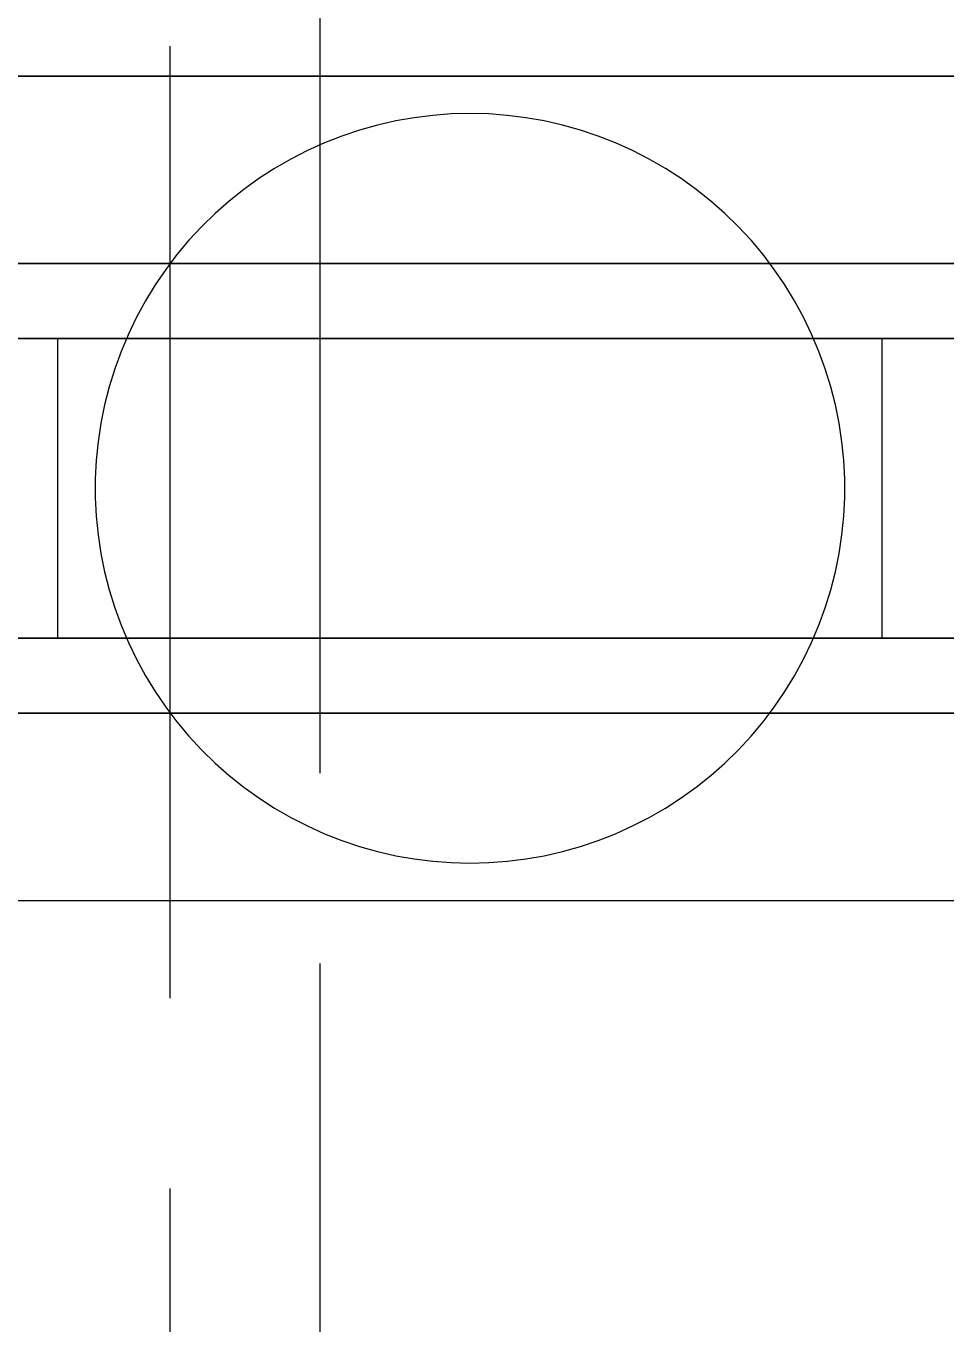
# Model space of a CAD drawing. Header units: millimetres. Extents: x -9 to 243, y -53 to 196.
# Drawn here: x 159.958 to 161.185, y -13.015 to -11.283 of the extents above; entities that cross this region are included whole.
import ezdxf

# ---------------------------------------------------------------- set-up
doc = ezdxf.new("R2010")
doc.units = ezdxf.units.MM
doc.linetypes.add('DASHED', pattern=[1.524, 1.27, -0.254])
doc.layers.add('HIDDEN', color=8, linetype='DASHED')

msp = doc.modelspace()

# ---------------------------------------------------------------- linework, layer by layer
at = {"layer": 'HIDDEN'}
for points in [[(160.15, -20.2), (160.15, 32.4)], [(160.35, -19.9), (160.35, 32.1)], [(162.25, -11.35), (162.14206, -11.35), (162.03413, -11.35), (161.92619, -11.35), (161.81825, -11.35), (161.71032, -11.35), (161.60238, -11.35), (161.49444, -11.35), (161.38651, -11.35), (161.27857, -11.35), (161.17063, -11.35), (161.0627, -11.35), (160.95476, -11.35), (160.84683, -11.35), (160.73889, -11.35), (160.63095, -11.35), (160.52302, -11.35), (160.41508, -11.35), (160.30714, -11.35), (160.19921, -11.35), (160.09127, -11.35), (159.98333, -11.35), (159.8754, -11.35)], [(159.92937, -11.35), (159.98333, -11.35), (160.0373, -11.35), (160.09127, -11.35), (160.14524, -11.35), (160.19921, -11.35), (160.25317, -11.35), (160.30714, -11.35), (160.36111, -11.35), (160.41508, -11.35), (160.46905, -11.35), (160.52302, -11.35), (160.57698, -11.35), (160.63095, -11.35), (160.68492, -11.35), (160.73889, -11.35), (160.79286, -11.35), (160.84683, -11.35), (160.90079, -11.35), (160.95476, -11.35), (161.00873, -11.35), (161.0627, -11.35), (161.11667, -11.35), (161.17063, -11.35), (161.2246, -11.35)], [(160.55, -11.4), (160.52508, -11.40062), (160.50022, -11.40248), (160.47548, -11.40558), (160.45093, -11.40991), (160.42662, -11.41546), (160.40262, -11.42221), (160.37899, -11.43015), (160.35578, -11.43926), (160.33306, -11.44952), (160.31087, -11.46089), (160.28928, -11.47335), (160.26834, -11.48688), (160.2481, -11.50143), (160.22861, -11.51698), (160.20991, -11.53347), (160.19207, -11.55088), (160.17511, -11.56916), (160.15908, -11.58826), (160.14403, -11.60813), (160.12999, -11.62873), (160.11699, -11.65), (160.10506, -11.67189), (160.09425, -11.69436), (160.08456, -11.71733), (160.07604, -11.74076), (160.06869, -11.76458), (160.06254, -11.78874), (160.0576, -11.81318), (160.05388, -11.83783), (160.0514, -11.86263), (160.05016, -11.88753), (160.05016, -11.91247), (160.0514, -11.93737), (160.05388, -11.96217), (160.0576, -11.98682), (160.06254, -12.01126), (160.06869, -12.03542), (160.07604, -12.05924), (160.08456, -12.08267), (160.09425, -12.10564), (160.10506, -12.12811), (160.11699, -12.15), (160.12999, -12.17127), (160.14403, -12.19187), (160.15908, -12.21174), (160.17511, -12.23084), (160.19207, -12.24912), (160.20991, -12.26653), (160.22861, -12.28302), (160.2481, -12.29857), (160.26834, -12.31312), (160.28928, -12.32665), (160.31087, -12.33911), (160.33306, -12.35048), (160.35578, -12.36074), (160.37899, -12.36985), (160.40262, -12.37779), (160.42662, -12.38454), (160.45093, -12.39009), (160.47548, -12.39442), (160.50022, -12.39752), (160.52508, -12.39938), (160.55, -12.4)], [(160.55, -11.4), (160.52508, -11.40062), (160.50022, -11.40248), (160.47548, -11.40558), (160.45093, -11.40991), (160.42662, -11.41546), (160.40262, -11.42221), (160.37899, -11.43015), (160.35578, -11.43926), (160.33306, -11.44952), (160.31087, -11.46089), (160.28928, -11.47335), (160.26834, -11.48688), (160.2481, -11.50143), (160.22861, -11.51698), (160.20991, -11.53347), (160.19207, -11.55088), (160.17511, -11.56916), (160.15908, -11.58826), (160.14403, -11.60813), (160.12999, -11.62873), (160.11699, -11.65), (160.10506, -11.67189), (160.09425, -11.69436), (160.08456, -11.71733), (160.07604, -11.74076), (160.06869, -11.76458), (160.06254, -11.78874), (160.0576, -11.81318), (160.05388, -11.83783), (160.0514, -11.86263), (160.05016, -11.88753), (160.05016, -11.91247), (160.0514, -11.93737), (160.05388, -11.96217), (160.0576, -11.98682), (160.06254, -12.01126), (160.06869, -12.03542), (160.07604, -12.05924), (160.08456, -12.08267), (160.09425, -12.10564), (160.10506, -12.12811), (160.11699, -12.15), (160.12999, -12.17127), (160.14403, -12.19187), (160.15908, -12.21174), (160.17511, -12.23084), (160.19207, -12.24912), (160.20991, -12.26653), (160.22861, -12.28302), (160.2481, -12.29857), (160.26834, -12.31312), (160.28928, -12.32665), (160.31087, -12.33911), (160.33306, -12.35048), (160.35578, -12.36074), (160.37899, -12.36985), (160.40262, -12.37779), (160.42662, -12.38454), (160.45093, -12.39009), (160.47548, -12.39442), (160.50022, -12.39752), (160.52508, -12.39938), (160.55, -12.4)], [(160.55, -12.4), (160.57492, -12.39938), (160.59978, -12.39752), (160.62452, -12.39442), (160.64907, -12.39009), (160.67338, -12.38454), (160.69738, -12.37779), (160.72101, -12.36985), (160.74422, -12.36074), (160.76694, -12.35048), (160.78913, -12.33911), (160.81072, -12.32665), (160.83166, -12.31312), (160.8519, -12.29857), (160.87139, -12.28302), (160.89009, -12.26653), (160.90793, -12.24912), (160.92489, -12.23084), (160.94092, -12.21174), (160.95597, -12.19187), (160.97001, -12.17127), (160.98301, -12.15), (160.99494, -12.12811), (161.00575, -12.10564), (161.01544, -12.08267), (161.02396, -12.05924), (161.03131, -12.03542), (161.03746, -12.01126), (161.0424, -11.98682), (161.04612, -11.96217), (161.0486, -11.93737), (161.04984, -11.91247), (161.04984, -11.88753), (161.0486, -11.86263), (161.04612, -11.83783), (161.0424, -11.81318), (161.03746, -11.78874), (161.03131, -11.76458), (161.02396, -11.74076), (161.01544, -11.71733), (161.00575, -11.69436), (160.99494, -11.67189), (160.98301, -11.65), (160.97001, -11.62873), (160.95597, -11.60813), (160.94092, -11.58826), (160.92489, -11.56916), (160.90793, -11.55088), (160.89009, -11.53347), (160.87139, -11.51698), (160.8519, -11.50143), (160.83166, -11.48688), (160.81072, -11.47335), (160.78913, -11.46089), (160.76694, -11.44952), (160.74422, -11.43926), (160.72101, -11.43015), (160.69738, -11.42221), (160.67338, -11.41546), (160.64907, -11.40991), (160.62452, -11.40558), (160.59978, -11.40248), (160.57492, -11.40062), (160.55, -11.4)], [(160.55, -12.4), (160.57492, -12.39938), (160.59978, -12.39752), (160.62452, -12.39442), (160.64907, -12.39009), (160.67338, -12.38454), (160.69738, -12.37779), (160.72101, -12.36985), (160.74422, -12.36074), (160.76694, -12.35048), (160.78913, -12.33911), (160.81072, -12.32665), (160.83166, -12.31312), (160.8519, -12.29857), (160.87139, -12.28302), (160.89009, -12.26653), (160.90793, -12.24912), (160.92489, -12.23084), (160.94092, -12.21174), (160.95597, -12.19187), (160.97001, -12.17127), (160.98301, -12.15), (160.99494, -12.12811), (161.00575, -12.10564), (161.01544, -12.08267), (161.02396, -12.05924), (161.03131, -12.03542), (161.03746, -12.01126), (161.0424, -11.98682), (161.04612, -11.96217), (161.0486, -11.93737), (161.04984, -11.91247), (161.04984, -11.88753), (161.0486, -11.86263), (161.04612, -11.83783), (161.0424, -11.81318), (161.03746, -11.78874), (161.03131, -11.76458), (161.02396, -11.74076), (161.01544, -11.71733), (161.00575, -11.69436), (160.99494, -11.67189), (160.98301, -11.65), (160.97001, -11.62873), (160.95597, -11.60813), (160.94092, -11.58826), (160.92489, -11.56916), (160.90793, -11.55088), (160.89009, -11.53347), (160.87139, -11.51698), (160.8519, -11.50143), (160.83166, -11.48688), (160.81072, -11.47335), (160.78913, -11.46089), (160.76694, -11.44952), (160.74422, -11.43926), (160.72101, -11.43015), (160.69738, -11.42221), (160.67338, -11.41546), (160.64907, -11.40991), (160.62452, -11.40558), (160.59978, -11.40248), (160.57492, -11.40062), (160.55, -11.4)], [(162.46584, -11.6), (162.34327, -11.6), (162.22069, -11.6), (162.09812, -11.6), (161.97555, -11.6), (161.85298, -11.6), (161.73041, -11.6), (161.60784, -11.6), (161.48527, -11.6), (161.3627, -11.6), (161.24013, -11.6), (161.11756, -11.6), (160.99499, -11.6), (160.87242, -11.6), (160.74985, -11.6), (160.62728, -11.6), (160.5047, -11.6), (160.38213, -11.6), (160.25956, -11.6), (160.13699, -11.6), (160.01442, -11.6), (159.89185, -11.6)], [(159.92298, -11.6), (159.96963, -11.6), (160.01628, -11.6), (160.06293, -11.6), (160.10958, -11.6), (160.15623, -11.6), (160.20288, -11.6), (160.24953, -11.6), (160.29619, -11.6), (160.34284, -11.6), (160.38949, -11.6), (160.43614, -11.6), (160.48279, -11.6), (160.52944, -11.6), (160.57609, -11.6), (160.62274, -11.6), (160.6694, -11.6), (160.71605, -11.6), (160.7627, -11.6), (160.80935, -11.6), (160.856, -11.6), (160.90265, -11.6), (160.9493, -11.6), (160.99595, -11.6), (161.0426, -11.6), (161.08926, -11.6), (161.13591, -11.6), (161.18256, -11.6), (161.22921, -11.6)], [(161.78902, -11.6), (161.69572, -11.6), (161.60242, -11.6), (161.50912, -11.6), (161.41581, -11.6), (161.32251, -11.6), (161.22921, -11.6), (161.13591, -11.6), (161.0426, -11.6), (160.9493, -11.6), (160.856, -11.6), (160.7627, -11.6), (160.6694, -11.6), (160.57609, -11.6), (160.48279, -11.6), (160.38949, -11.6), (160.29619, -11.6), (160.20288, -11.6), (160.10958, -11.6), (160.01628, -11.6), (159.92298, -11.6)], [(159.94556, -11.6), (160.01, -11.6), (160.07444, -11.6), (160.13889, -11.6), (160.20333, -11.6), (160.26778, -11.6), (160.33222, -11.6), (160.39667, -11.6), (160.46111, -11.6), (160.52556, -11.6), (160.59, -11.6), (160.65444, -11.6), (160.71889, -11.6), (160.78333, -11.6), (160.84778, -11.6), (160.91222, -11.6), (160.97667, -11.6), (161.04111, -11.6), (161.10556, -11.6), (161.17, -11.6), (161.23444, -11.6)], [(162.52333, -11.6), (162.39444, -11.6), (162.26556, -11.6), (162.13667, -11.6), (162.00778, -11.6), (161.87889, -11.6), (161.75, -11.6), (161.62111, -11.6), (161.49222, -11.6), (161.36333, -11.6), (161.23444, -11.6), (161.10556, -11.6), (160.97667, -11.6), (160.84778, -11.6), (160.71889, -11.6), (160.59, -11.6), (160.46111, -11.6), (160.33222, -11.6), (160.20333, -11.6), (160.07444, -11.6), (159.94556, -11.6)], [(159.94714, -11.6), (159.98778, -11.6), (160.02841, -11.6), (160.06905, -11.6), (160.10968, -11.6), (160.15032, -11.6), (160.19095, -11.6), (160.23159, -11.6), (160.27222, -11.6), (160.31286, -11.6), (160.35349, -11.6), (160.39413, -11.6), (160.43476, -11.6), (160.4754, -11.6), (160.51603, -11.6), (160.55667, -11.6), (160.5973, -11.6), (160.63794, -11.6), (160.67857, -11.6), (160.71921, -11.6), (160.75984, -11.6), (160.80048, -11.6), (160.84111, -11.6), (160.88175, -11.6), (160.92238, -11.6), (160.96302, -11.6), (161.00365, -11.6), (161.04429, -11.6), (161.08492, -11.6), (161.12556, -11.6), (161.16619, -11.6), (161.20683, -11.6)], [(161.41, -11.6), (161.32873, -11.6), (161.24746, -11.6), (161.16619, -11.6), (161.08492, -11.6), (161.00365, -11.6), (160.92238, -11.6), (160.84111, -11.6), (160.75984, -11.6), (160.67857, -11.6), (160.5973, -11.6), (160.51603, -11.6), (160.43476, -11.6), (160.35349, -11.6), (160.27222, -11.6), (160.19095, -11.6), (160.10968, -11.6), (160.02841, -11.6), (159.94714, -11.6)], [(159.95314, -11.6), (160.01442, -11.6), (160.07571, -11.6), (160.13699, -11.6), (160.19828, -11.6), (160.25956, -11.6), (160.32085, -11.6), (160.38213, -11.6), (160.44342, -11.6), (160.5047, -11.6), (160.56599, -11.6), (160.62728, -11.6), (160.68856, -11.6), (160.74985, -11.6), (160.81113, -11.6), (160.87242, -11.6), (160.9337, -11.6), (160.99499, -11.6), (161.05627, -11.6), (161.11756, -11.6), (161.17884, -11.6), (161.24013, -11.6)], [(162.46746, -11.7), (162.33095, -11.7), (162.19444, -11.7), (162.05794, -11.7), (161.92143, -11.7), (161.78492, -11.7), (161.64841, -11.7), (161.5119, -11.7), (161.3754, -11.7), (161.23889, -11.7), (161.10238, -11.7), (160.96587, -11.7), (160.82937, -11.7), (160.69286, -11.7), (160.55635, -11.7), (160.41984, -11.7), (160.28333, -11.7), (160.14683, -11.7), (160.01032, -11.7), (159.87381, -11.7)], [(161.5, -11.7), (161.41587, -11.7), (161.33175, -11.7), (161.24762, -11.7), (161.16349, -11.7), (161.07937, -11.7), (160.99524, -11.7), (160.91111, -11.7), (160.82698, -11.7), (160.74286, -11.7), (160.65873, -11.7), (160.5746, -11.7), (160.49048, -11.7), (160.40635, -11.7), (160.32222, -11.7), (160.2381, -11.7), (160.15397, -11.7), (160.06984, -11.7), (159.98571, -11.7), (159.90159, -11.7)], [(159.94206, -11.7), (160.01032, -11.7), (160.07857, -11.7), (160.14683, -11.7), (160.21508, -11.7), (160.28333, -11.7), (160.35159, -11.7), (160.41984, -11.7), (160.4881, -11.7), (160.55635, -11.7), (160.6246, -11.7), (160.69286, -11.7), (160.76111, -11.7), (160.82937, -11.7), (160.89762, -11.7), (160.96587, -11.7), (161.03413, -11.7), (161.10238, -11.7), (161.17063, -11.7), (161.23889, -11.7)], [(159.94365, -11.7), (159.98571, -11.7), (160.02778, -11.7), (160.06984, -11.7), (160.1119, -11.7), (160.15397, -11.7), (160.19603, -11.7), (160.2381, -11.7), (160.28016, -11.7), (160.32222, -11.7), (160.36429, -11.7), (160.40635, -11.7), (160.44841, -11.7), (160.49048, -11.7), (160.53254, -11.7), (160.5746, -11.7), (160.61667, -11.7), (160.65873, -11.7), (160.70079, -11.7), (160.74286, -11.7), (160.78492, -11.7), (160.82698, -11.7), (160.86905, -11.7), (160.91111, -11.7), (160.95317, -11.7), (160.99524, -11.7), (161.0373, -11.7), (161.07937, -11.7), (161.12143, -11.7), (161.16349, -11.7), (161.20556, -11.7)], [(161.1, -11.7), (161.08254, -11.7), (161.06508, -11.7), (161.04762, -11.7), (161.03016, -11.7), (161.0127, -11.7), (160.99524, -11.7), (160.97778, -11.7), (160.96032, -11.7), (160.94286, -11.7), (160.9254, -11.7), (160.90794, -11.7), (160.89048, -11.7), (160.87302, -11.7), (160.85556, -11.7), (160.8381, -11.7), (160.82063, -11.7), (160.80317, -11.7), (160.78571, -11.7), (160.76825, -11.7), (160.75079, -11.7), (160.73333, -11.7), (160.71587, -11.7), (160.69841, -11.7), (160.68095, -11.7), (160.66349, -11.7), (160.64603, -11.7), (160.62857, -11.7), (160.61111, -11.7), (160.59365, -11.7), (160.57619, -11.7), (160.55873, -11.7), (160.54127, -11.7), (160.52381, -11.7), (160.50635, -11.7), (160.48889, -11.7), (160.47143, -11.7), (160.45397, -11.7), (160.43651, -11.7), (160.41905, -11.7), (160.40159, -11.7), (160.38413, -11.7), (160.36667, -11.7), (160.34921, -11.7), (160.33175, -11.7), (160.31429, -11.7), (160.29683, -11.7), (160.27937, -11.7), (160.2619, -11.7), (160.24444, -11.7), (160.22698, -11.7), (160.20952, -11.7), (160.19206, -11.7), (160.1746, -11.7), (160.15714, -11.7), (160.13968, -11.7), (160.12222, -11.7), (160.10476, -11.7), (160.0873, -11.7), (160.06984, -11.7), (160.05238, -11.7), (160.03492, -11.7), (160.01746, -11.7), (160, -11.7)], [(160, -11.7), (160.00873, -11.7), (160.01746, -11.7), (160.02619, -11.7), (160.03492, -11.7), (160.04365, -11.7), (160.05238, -11.7), (160.06111, -11.7), (160.06984, -11.7), (160.07857, -11.7), (160.0873, -11.7), (160.09603, -11.7), (160.10476, -11.7), (160.11349, -11.7), (160.12222, -11.7), (160.13095, -11.7), (160.13968, -11.7), (160.14841, -11.7), (160.15714, -11.7), (160.16587, -11.7), (160.1746, -11.7), (160.18333, -11.7), (160.19206, -11.7), (160.20079, -11.7), (160.20952, -11.7), (160.21825, -11.7), (160.22698, -11.7), (160.23571, -11.7), (160.24444, -11.7), (160.25317, -11.7), (160.2619, -11.7), (160.27063, -11.7), (160.27937, -11.7), (160.2881, -11.7), (160.29683, -11.7), (160.30556, -11.7), (160.31429, -11.7), (160.32302, -11.7), (160.33175, -11.7), (160.34048, -11.7), (160.34921, -11.7), (160.35794, -11.7), (160.36667, -11.7), (160.3754, -11.7), (160.38413, -11.7), (160.39286, -11.7), (160.40159, -11.7), (160.41032, -11.7), (160.41905, -11.7), (160.42778, -11.7), (160.43651, -11.7), (160.44524, -11.7), (160.45397, -11.7), (160.4627, -11.7), (160.47143, -11.7), (160.48016, -11.7), (160.48889, -11.7), (160.49762, -11.7), (160.50635, -11.7), (160.51508, -11.7), (160.52381, -11.7), (160.53254, -11.7), (160.54127, -11.7), (160.55, -11.7)], [(161.1, -11.7), (161.08254, -11.7), (161.06508, -11.7), (161.04762, -11.7), (161.03016, -11.7), (161.0127, -11.7), (160.99524, -11.7), (160.97778, -11.7), (160.96032, -11.7), (160.94286, -11.7), (160.9254, -11.7), (160.90794, -11.7), (160.89048, -11.7), (160.87302, -11.7), (160.85556, -11.7), (160.8381, -11.7), (160.82063, -11.7), (160.80317, -11.7), (160.78571, -11.7), (160.76825, -11.7), (160.75079, -11.7), (160.73333, -11.7), (160.71587, -11.7), (160.69841, -11.7), (160.68095, -11.7), (160.66349, -11.7), (160.64603, -11.7), (160.62857, -11.7), (160.61111, -11.7), (160.59365, -11.7), (160.57619, -11.7), (160.55873, -11.7), (160.54127, -11.7), (160.52381, -11.7), (160.50635, -11.7), (160.48889, -11.7), (160.47143, -11.7), (160.45397, -11.7), (160.43651, -11.7), (160.41905, -11.7), (160.40159, -11.7), (160.38413, -11.7), (160.36667, -11.7), (160.34921, -11.7), (160.33175, -11.7), (160.31429, -11.7), (160.29683, -11.7), (160.27937, -11.7), (160.2619, -11.7), (160.24444, -11.7), (160.22698, -11.7), (160.20952, -11.7), (160.19206, -11.7), (160.1746, -11.7), (160.15714, -11.7), (160.13968, -11.7), (160.12222, -11.7), (160.10476, -11.7), (160.0873, -11.7), (160.06984, -11.7), (160.05238, -11.7), (160.03492, -11.7), (160.01746, -11.7), (160, -11.7)], [(160, -11.7), (160.00873, -11.7), (160.01746, -11.7), (160.02619, -11.7), (160.03492, -11.7), (160.04365, -11.7), (160.05238, -11.7), (160.06111, -11.7), (160.06984, -11.7), (160.07857, -11.7), (160.0873, -11.7), (160.09603, -11.7), (160.10476, -11.7), (160.11349, -11.7), (160.12222, -11.7), (160.13095, -11.7), (160.13968, -11.7), (160.14841, -11.7), (160.15714, -11.7), (160.16587, -11.7), (160.1746, -11.7), (160.18333, -11.7), (160.19206, -11.7), (160.20079, -11.7), (160.20952, -11.7), (160.21825, -11.7), (160.22698, -11.7), (160.23571, -11.7), (160.24444, -11.7), (160.25317, -11.7), (160.2619, -11.7), (160.27063, -11.7), (160.27937, -11.7), (160.2881, -11.7), (160.29683, -11.7), (160.30556, -11.7), (160.31429, -11.7), (160.32302, -11.7), (160.33175, -11.7), (160.34048, -11.7), (160.34921, -11.7), (160.35794, -11.7), (160.36667, -11.7), (160.3754, -11.7), (160.38413, -11.7), (160.39286, -11.7), (160.40159, -11.7), (160.41032, -11.7), (160.41905, -11.7), (160.42778, -11.7), (160.43651, -11.7), (160.44524, -11.7), (160.45397, -11.7), (160.4627, -11.7), (160.47143, -11.7), (160.48016, -11.7), (160.48889, -11.7), (160.49762, -11.7), (160.50635, -11.7), (160.51508, -11.7), (160.52381, -11.7), (160.53254, -11.7), (160.54127, -11.7), (160.55, -11.7)], [(160, -12.1), (160, -11.7)], [(160, -12.1), (160, -11.7)], [(160.55, -11.7), (160.55873, -11.7), (160.56746, -11.7), (160.57619, -11.7), (160.58492, -11.7), (160.59365, -11.7), (160.60238, -11.7), (160.61111, -11.7), (160.61984, -11.7), (160.62857, -11.7), (160.6373, -11.7), (160.64603, -11.7), (160.65476, -11.7), (160.66349, -11.7), (160.67222, -11.7), (160.68095, -11.7), (160.68968, -11.7), (160.69841, -11.7), (160.70714, -11.7), (160.71587, -11.7), (160.7246, -11.7), (160.73333, -11.7), (160.74206, -11.7), (160.75079, -11.7), (160.75952, -11.7), (160.76825, -11.7), (160.77698, -11.7), (160.78571, -11.7), (160.79444, -11.7), (160.80317, -11.7), (160.8119, -11.7), (160.82063, -11.7), (160.82937, -11.7), (160.8381, -11.7), (160.84683, -11.7), (160.85556, -11.7), (160.86429, -11.7), (160.87302, -11.7), (160.88175, -11.7), (160.89048, -11.7), (160.89921, -11.7), (160.90794, -11.7), (160.91667, -11.7), (160.9254, -11.7), (160.93413, -11.7), (160.94286, -11.7), (160.95159, -11.7), (160.96032, -11.7), (160.96905, -11.7), (160.97778, -11.7), (160.98651, -11.7), (160.99524, -11.7), (161.00397, -11.7), (161.0127, -11.7), (161.02143, -11.7), (161.03016, -11.7), (161.03889, -11.7), (161.04762, -11.7), (161.05635, -11.7), (161.06508, -11.7), (161.07381, -11.7), (161.08254, -11.7), (161.09127, -11.7), (161.1, -11.7)], [(160.55, -11.7), (160.55873, -11.7), (160.56746, -11.7), (160.57619, -11.7), (160.58492, -11.7), (160.59365, -11.7), (160.60238, -11.7), (160.61111, -11.7), (160.61984, -11.7), (160.62857, -11.7), (160.6373, -11.7), (160.64603, -11.7), (160.65476, -11.7), (160.66349, -11.7), (160.67222, -11.7), (160.68095, -11.7), (160.68968, -11.7), (160.69841, -11.7), (160.70714, -11.7), (160.71587, -11.7), (160.7246, -11.7), (160.73333, -11.7), (160.74206, -11.7), (160.75079, -11.7), (160.75952, -11.7), (160.76825, -11.7), (160.77698, -11.7), (160.78571, -11.7), (160.79444, -11.7), (160.80317, -11.7), (160.8119, -11.7), (160.82063, -11.7), (160.82937, -11.7), (160.8381, -11.7), (160.84683, -11.7), (160.85556, -11.7), (160.86429, -11.7), (160.87302, -11.7), (160.88175, -11.7), (160.89048, -11.7), (160.89921, -11.7), (160.90794, -11.7), (160.91667, -11.7), (160.9254, -11.7), (160.93413, -11.7), (160.94286, -11.7), (160.95159, -11.7), (160.96032, -11.7), (160.96905, -11.7), (160.97778, -11.7), (160.98651, -11.7), (160.99524, -11.7), (161.00397, -11.7), (161.0127, -11.7), (161.02143, -11.7), (161.03016, -11.7), (161.03889, -11.7), (161.04762, -11.7), (161.05635, -11.7), (161.06508, -11.7), (161.07381, -11.7), (161.08254, -11.7), (161.09127, -11.7), (161.1, -11.7)], [(161.1, -12.1), (161.1, -11.7)], [(161.1, -12.1), (161.1, -11.7)], [(162.46746, -12.1), (162.33095, -12.1), (162.19444, -12.1), (162.05794, -12.1), (161.92143, -12.1), (161.78492, -12.1), (161.64841, -12.1), (161.5119, -12.1), (161.3754, -12.1), (161.23889, -12.1), (161.10238, -12.1), (160.96587, -12.1), (160.82937, -12.1), (160.69286, -12.1), (160.55635, -12.1), (160.41984, -12.1), (160.28333, -12.1), (160.14683, -12.1), (160.01032, -12.1), (159.87381, -12.1)], [(161.5, -12.1), (161.41587, -12.1), (161.33175, -12.1), (161.24762, -12.1), (161.16349, -12.1), (161.07937, -12.1), (160.99524, -12.1), (160.91111, -12.1), (160.82698, -12.1), (160.74286, -12.1), (160.65873, -12.1), (160.5746, -12.1), (160.49048, -12.1), (160.40635, -12.1), (160.32222, -12.1), (160.2381, -12.1), (160.15397, -12.1), (160.06984, -12.1), (159.98571, -12.1), (159.90159, -12.1)], [(159.94206, -12.1), (160.01032, -12.1), (160.07857, -12.1), (160.14683, -12.1), (160.21508, -12.1), (160.28333, -12.1), (160.35159, -12.1), (160.41984, -12.1), (160.4881, -12.1), (160.55635, -12.1), (160.6246, -12.1), (160.69286, -12.1), (160.76111, -12.1), (160.82937, -12.1), (160.89762, -12.1), (160.96587, -12.1), (161.03413, -12.1), (161.10238, -12.1), (161.17063, -12.1), (161.23889, -12.1)], [(159.94365, -12.1), (159.98571, -12.1), (160.02778, -12.1), (160.06984, -12.1), (160.1119, -12.1), (160.15397, -12.1), (160.19603, -12.1), (160.2381, -12.1), (160.28016, -12.1), (160.32222, -12.1), (160.36429, -12.1), (160.40635, -12.1), (160.44841, -12.1), (160.49048, -12.1), (160.53254, -12.1), (160.5746, -12.1), (160.61667, -12.1), (160.65873, -12.1), (160.70079, -12.1), (160.74286, -12.1), (160.78492, -12.1), (160.82698, -12.1), (160.86905, -12.1), (160.91111, -12.1), (160.95317, -12.1), (160.99524, -12.1), (161.0373, -12.1), (161.07937, -12.1), (161.12143, -12.1), (161.16349, -12.1), (161.20556, -12.1)], [(161.1, -12.1), (161.08254, -12.1), (161.06508, -12.1), (161.04762, -12.1), (161.03016, -12.1), (161.0127, -12.1), (160.99524, -12.1), (160.97778, -12.1), (160.96032, -12.1), (160.94286, -12.1), (160.9254, -12.1), (160.90794, -12.1), (160.89048, -12.1), (160.87302, -12.1), (160.85556, -12.1), (160.8381, -12.1), (160.82063, -12.1), (160.80317, -12.1), (160.78571, -12.1), (160.76825, -12.1), (160.75079, -12.1), (160.73333, -12.1), (160.71587, -12.1), (160.69841, -12.1), (160.68095, -12.1), (160.66349, -12.1), (160.64603, -12.1), (160.62857, -12.1), (160.61111, -12.1), (160.59365, -12.1), (160.57619, -12.1), (160.55873, -12.1), (160.54127, -12.1), (160.52381, -12.1), (160.50635, -12.1), (160.48889, -12.1), (160.47143, -12.1), (160.45397, -12.1), (160.43651, -12.1), (160.41905, -12.1), (160.40159, -12.1), (160.38413, -12.1), (160.36667, -12.1), (160.34921, -12.1), (160.33175, -12.1), (160.31429, -12.1), (160.29683, -12.1), (160.27937, -12.1), (160.2619, -12.1), (160.24444, -12.1), (160.22698, -12.1), (160.20952, -12.1), (160.19206, -12.1), (160.1746, -12.1), (160.15714, -12.1), (160.13968, -12.1), (160.12222, -12.1), (160.10476, -12.1), (160.0873, -12.1), (160.06984, -12.1), (160.05238, -12.1), (160.03492, -12.1), (160.01746, -12.1), (160, -12.1)], [(160, -12.1), (160.00873, -12.1), (160.01746, -12.1), (160.02619, -12.1), (160.03492, -12.1), (160.04365, -12.1), (160.05238, -12.1), (160.06111, -12.1), (160.06984, -12.1), (160.07857, -12.1), (160.0873, -12.1), (160.09603, -12.1), (160.10476, -12.1), (160.11349, -12.1), (160.12222, -12.1), (160.13095, -12.1), (160.13968, -12.1), (160.14841, -12.1), (160.15714, -12.1), (160.16587, -12.1), (160.1746, -12.1), (160.18333, -12.1), (160.19206, -12.1), (160.20079, -12.1), (160.20952, -12.1), (160.21825, -12.1), (160.22698, -12.1), (160.23571, -12.1), (160.24444, -12.1), (160.25317, -12.1), (160.2619, -12.1), (160.27063, -12.1), (160.27937, -12.1), (160.2881, -12.1), (160.29683, -12.1), (160.30556, -12.1), (160.31429, -12.1), (160.32302, -12.1), (160.33175, -12.1), (160.34048, -12.1), (160.34921, -12.1), (160.35794, -12.1), (160.36667, -12.1), (160.3754, -12.1), (160.38413, -12.1), (160.39286, -12.1), (160.40159, -12.1), (160.41032, -12.1), (160.41905, -12.1), (160.42778, -12.1), (160.43651, -12.1), (160.44524, -12.1), (160.45397, -12.1), (160.4627, -12.1), (160.47143, -12.1), (160.48016, -12.1), (160.48889, -12.1), (160.49762, -12.1), (160.50635, -12.1), (160.51508, -12.1), (160.52381, -12.1), (160.53254, -12.1), (160.54127, -12.1), (160.55, -12.1)], [(161.1, -12.1), (161.08254, -12.1), (161.06508, -12.1), (161.04762, -12.1), (161.03016, -12.1), (161.0127, -12.1), (160.99524, -12.1), (160.97778, -12.1), (160.96032, -12.1), (160.94286, -12.1), (160.9254, -12.1), (160.90794, -12.1), (160.89048, -12.1), (160.87302, -12.1), (160.85556, -12.1), (160.8381, -12.1), (160.82063, -12.1), (160.80317, -12.1), (160.78571, -12.1), (160.76825, -12.1), (160.75079, -12.1), (160.73333, -12.1), (160.71587, -12.1), (160.69841, -12.1), (160.68095, -12.1), (160.66349, -12.1), (160.64603, -12.1), (160.62857, -12.1), (160.61111, -12.1), (160.59365, -12.1), (160.57619, -12.1), (160.55873, -12.1), (160.54127, -12.1), (160.52381, -12.1), (160.50635, -12.1), (160.48889, -12.1), (160.47143, -12.1), (160.45397, -12.1), (160.43651, -12.1), (160.41905, -12.1), (160.40159, -12.1), (160.38413, -12.1), (160.36667, -12.1), (160.34921, -12.1), (160.33175, -12.1), (160.31429, -12.1), (160.29683, -12.1), (160.27937, -12.1), (160.2619, -12.1), (160.24444, -12.1), (160.22698, -12.1), (160.20952, -12.1), (160.19206, -12.1), (160.1746, -12.1), (160.15714, -12.1), (160.13968, -12.1), (160.12222, -12.1), (160.10476, -12.1), (160.0873, -12.1), (160.06984, -12.1), (160.05238, -12.1), (160.03492, -12.1), (160.01746, -12.1), (160, -12.1)], [(160, -12.1), (160.00873, -12.1), (160.01746, -12.1), (160.02619, -12.1), (160.03492, -12.1), (160.04365, -12.1), (160.05238, -12.1), (160.06111, -12.1), (160.06984, -12.1), (160.07857, -12.1), (160.0873, -12.1), (160.09603, -12.1), (160.10476, -12.1), (160.11349, -12.1), (160.12222, -12.1), (160.13095, -12.1), (160.13968, -12.1), (160.14841, -12.1), (160.15714, -12.1), (160.16587, -12.1), (160.1746, -12.1), (160.18333, -12.1), (160.19206, -12.1), (160.20079, -12.1), (160.20952, -12.1), (160.21825, -12.1), (160.22698, -12.1), (160.23571, -12.1), (160.24444, -12.1), (160.25317, -12.1), (160.2619, -12.1), (160.27063, -12.1), (160.27937, -12.1), (160.2881, -12.1), (160.29683, -12.1), (160.30556, -12.1), (160.31429, -12.1), (160.32302, -12.1), (160.33175, -12.1), (160.34048, -12.1), (160.34921, -12.1), (160.35794, -12.1), (160.36667, -12.1), (160.3754, -12.1), (160.38413, -12.1), (160.39286, -12.1), (160.40159, -12.1), (160.41032, -12.1), (160.41905, -12.1), (160.42778, -12.1), (160.43651, -12.1), (160.44524, -12.1), (160.45397, -12.1), (160.4627, -12.1), (160.47143, -12.1), (160.48016, -12.1), (160.48889, -12.1), (160.49762, -12.1), (160.50635, -12.1), (160.51508, -12.1), (160.52381, -12.1), (160.53254, -12.1), (160.54127, -12.1), (160.55, -12.1)], [(160.55, -12.1), (160.55873, -12.1), (160.56746, -12.1), (160.57619, -12.1), (160.58492, -12.1), (160.59365, -12.1), (160.60238, -12.1), (160.61111, -12.1), (160.61984, -12.1), (160.62857, -12.1), (160.6373, -12.1), (160.64603, -12.1), (160.65476, -12.1), (160.66349, -12.1), (160.67222, -12.1), (160.68095, -12.1), (160.68968, -12.1), (160.69841, -12.1), (160.70714, -12.1), (160.71587, -12.1), (160.7246, -12.1), (160.73333, -12.1), (160.74206, -12.1), (160.75079, -12.1), (160.75952, -12.1), (160.76825, -12.1), (160.77698, -12.1), (160.78571, -12.1), (160.79444, -12.1), (160.80317, -12.1), (160.8119, -12.1), (160.82063, -12.1), (160.82937, -12.1), (160.8381, -12.1), (160.84683, -12.1), (160.85556, -12.1), (160.86429, -12.1), (160.87302, -12.1), (160.88175, -12.1), (160.89048, -12.1), (160.89921, -12.1), (160.90794, -12.1), (160.91667, -12.1), (160.9254, -12.1), (160.93413, -12.1), (160.94286, -12.1), (160.95159, -12.1), (160.96032, -12.1), (160.96905, -12.1), (160.97778, -12.1), (160.98651, -12.1), (160.99524, -12.1), (161.00397, -12.1), (161.0127, -12.1), (161.02143, -12.1), (161.03016, -12.1), (161.03889, -12.1), (161.04762, -12.1), (161.05635, -12.1), (161.06508, -12.1), (161.07381, -12.1), (161.08254, -12.1), (161.09127, -12.1), (161.1, -12.1)], [(160.55, -12.1), (160.55873, -12.1), (160.56746, -12.1), (160.57619, -12.1), (160.58492, -12.1), (160.59365, -12.1), (160.60238, -12.1), (160.61111, -12.1), (160.61984, -12.1), (160.62857, -12.1), (160.6373, -12.1), (160.64603, -12.1), (160.65476, -12.1), (160.66349, -12.1), (160.67222, -12.1), (160.68095, -12.1), (160.68968, -12.1), (160.69841, -12.1), (160.70714, -12.1), (160.71587, -12.1), (160.7246, -12.1), (160.73333, -12.1), (160.74206, -12.1), (160.75079, -12.1), (160.75952, -12.1), (160.76825, -12.1), (160.77698, -12.1), (160.78571, -12.1), (160.79444, -12.1), (160.80317, -12.1), (160.8119, -12.1), (160.82063, -12.1), (160.82937, -12.1), (160.8381, -12.1), (160.84683, -12.1), (160.85556, -12.1), (160.86429, -12.1), (160.87302, -12.1), (160.88175, -12.1), (160.89048, -12.1), (160.89921, -12.1), (160.90794, -12.1), (160.91667, -12.1), (160.9254, -12.1), (160.93413, -12.1), (160.94286, -12.1), (160.95159, -12.1), (160.96032, -12.1), (160.96905, -12.1), (160.97778, -12.1), (160.98651, -12.1), (160.99524, -12.1), (161.00397, -12.1), (161.0127, -12.1), (161.02143, -12.1), (161.03016, -12.1), (161.03889, -12.1), (161.04762, -12.1), (161.05635, -12.1), (161.06508, -12.1), (161.07381, -12.1), (161.08254, -12.1), (161.09127, -12.1), (161.1, -12.1)], [(162.19664, -12.2), (162.0904, -12.2), (161.98416, -12.2), (161.87791, -12.2), (161.77167, -12.2), (161.66543, -12.2), (161.55918, -12.2), (161.45294, -12.2), (161.3467, -12.2), (161.24046, -12.2), (161.13421, -12.2), (161.02797, -12.2), (160.92173, -12.2), (160.81549, -12.2), (160.70924, -12.2), (160.603, -12.2), (160.49676, -12.2), (160.39052, -12.2), (160.28427, -12.2), (160.17803, -12.2), (160.07179, -12.2), (159.96555, -12.2), (159.8593, -12.2)], [(159.88175, -12.2), (159.96429, -12.2), (160.04683, -12.2), (160.12937, -12.2), (160.2119, -12.2), (160.29444, -12.2), (160.37698, -12.2), (160.45952, -12.2), (160.54206, -12.2), (160.6246, -12.2), (160.70714, -12.2), (160.78968, -12.2), (160.87222, -12.2), (160.95476, -12.2), (161.0373, -12.2), (161.11984, -12.2), (161.20238, -12.2), (161.28492, -12.2), (161.36746, -12.2), (161.45, -12.2)], [(162.46584, -12.2), (162.34327, -12.2), (162.22069, -12.2), (162.09812, -12.2), (161.97555, -12.2), (161.85298, -12.2), (161.73041, -12.2), (161.60784, -12.2), (161.48527, -12.2), (161.3627, -12.2), (161.24013, -12.2), (161.11756, -12.2), (160.99499, -12.2), (160.87242, -12.2), (160.74985, -12.2), (160.62728, -12.2), (160.5047, -12.2), (160.38213, -12.2), (160.25956, -12.2), (160.13699, -12.2), (160.01442, -12.2), (159.89185, -12.2)], [(159.92298, -12.2), (159.96963, -12.2), (160.01628, -12.2), (160.06293, -12.2), (160.10958, -12.2), (160.15623, -12.2), (160.20288, -12.2), (160.24953, -12.2), (160.29619, -12.2), (160.34284, -12.2), (160.38949, -12.2), (160.43614, -12.2), (160.48279, -12.2), (160.52944, -12.2), (160.57609, -12.2), (160.62274, -12.2), (160.6694, -12.2), (160.71605, -12.2), (160.7627, -12.2), (160.80935, -12.2), (160.856, -12.2), (160.90265, -12.2), (160.9493, -12.2), (160.99595, -12.2), (161.0426, -12.2), (161.08926, -12.2), (161.13591, -12.2), (161.18256, -12.2), (161.22921, -12.2)], [(161.78902, -12.2), (161.69572, -12.2), (161.60242, -12.2), (161.50912, -12.2), (161.41581, -12.2), (161.32251, -12.2), (161.22921, -12.2), (161.13591, -12.2), (161.0426, -12.2), (160.9493, -12.2), (160.856, -12.2), (160.7627, -12.2), (160.6694, -12.2), (160.57609, -12.2), (160.48279, -12.2), (160.38949, -12.2), (160.29619, -12.2), (160.20288, -12.2), (160.10958, -12.2), (160.01628, -12.2), (159.92298, -12.2)], [(161.20238, -12.2), (161.16111, -12.2), (161.11984, -12.2), (161.07857, -12.2), (161.0373, -12.2), (160.99603, -12.2), (160.95476, -12.2), (160.91349, -12.2), (160.87222, -12.2), (160.83095, -12.2), (160.78968, -12.2), (160.74841, -12.2), (160.70714, -12.2), (160.66587, -12.2), (160.6246, -12.2), (160.58333, -12.2), (160.54206, -12.2), (160.50079, -12.2), (160.45952, -12.2), (160.41825, -12.2), (160.37698, -12.2), (160.33571, -12.2), (160.29444, -12.2), (160.25317, -12.2), (160.2119, -12.2), (160.17063, -12.2), (160.12937, -12.2), (160.0881, -12.2), (160.04683, -12.2), (160.00556, -12.2), (159.96429, -12.2), (159.92302, -12.2)], [(159.94524, -12.2), (160.09127, -12.2), (160.2373, -12.2), (160.38333, -12.2), (160.52937, -12.2), (160.6754, -12.2), (160.82143, -12.2), (160.96746, -12.2), (161.11349, -12.2), (161.25952, -12.2), (161.40556, -12.2), (161.55159, -12.2), (161.69762, -12.2), (161.84365, -12.2), (161.98968, -12.2), (162.13571, -12.2), (162.28175, -12.2), (162.42778, -12.2)], [(159.95314, -12.2), (160.01442, -12.2), (160.07571, -12.2), (160.13699, -12.2), (160.19828, -12.2), (160.25956, -12.2), (160.32085, -12.2), (160.38213, -12.2), (160.44342, -12.2), (160.5047, -12.2), (160.56599, -12.2), (160.62728, -12.2), (160.68856, -12.2), (160.74985, -12.2), (160.81113, -12.2), (160.87242, -12.2), (160.9337, -12.2), (160.99499, -12.2), (161.05627, -12.2), (161.11756, -12.2), (161.17884, -12.2), (161.24013, -12.2)], [(159.8754, -12.45), (159.98333, -12.45), (160.09127, -12.45), (160.19921, -12.45), (160.30714, -12.45), (160.41508, -12.45), (160.52302, -12.45), (160.63095, -12.45), (160.73889, -12.45), (160.84683, -12.45), (160.95476, -12.45), (161.0627, -12.45), (161.17063, -12.45), (161.27857, -12.45), (161.38651, -12.45), (161.49444, -12.45), (161.60238, -12.45), (161.71032, -12.45), (161.81825, -12.45), (161.92619, -12.45), (162.03413, -12.45), (162.14206, -12.45), (162.25, -12.45)], [(159.92937, -12.45), (159.98333, -12.45), (160.0373, -12.45), (160.09127, -12.45), (160.14524, -12.45), (160.19921, -12.45), (160.25317, -12.45), (160.30714, -12.45), (160.36111, -12.45), (160.41508, -12.45), (160.46905, -12.45), (160.52302, -12.45), (160.57698, -12.45), (160.63095, -12.45), (160.68492, -12.45), (160.73889, -12.45), (160.79286, -12.45), (160.84683, -12.45), (160.90079, -12.45), (160.95476, -12.45), (161.00873, -12.45), (161.0627, -12.45), (161.11667, -12.45), (161.17063, -12.45), (161.2246, -12.45)]]:
    msp.add_lwpolyline(points, dxfattribs=at)

doc.saveas('drawing.dxf')
